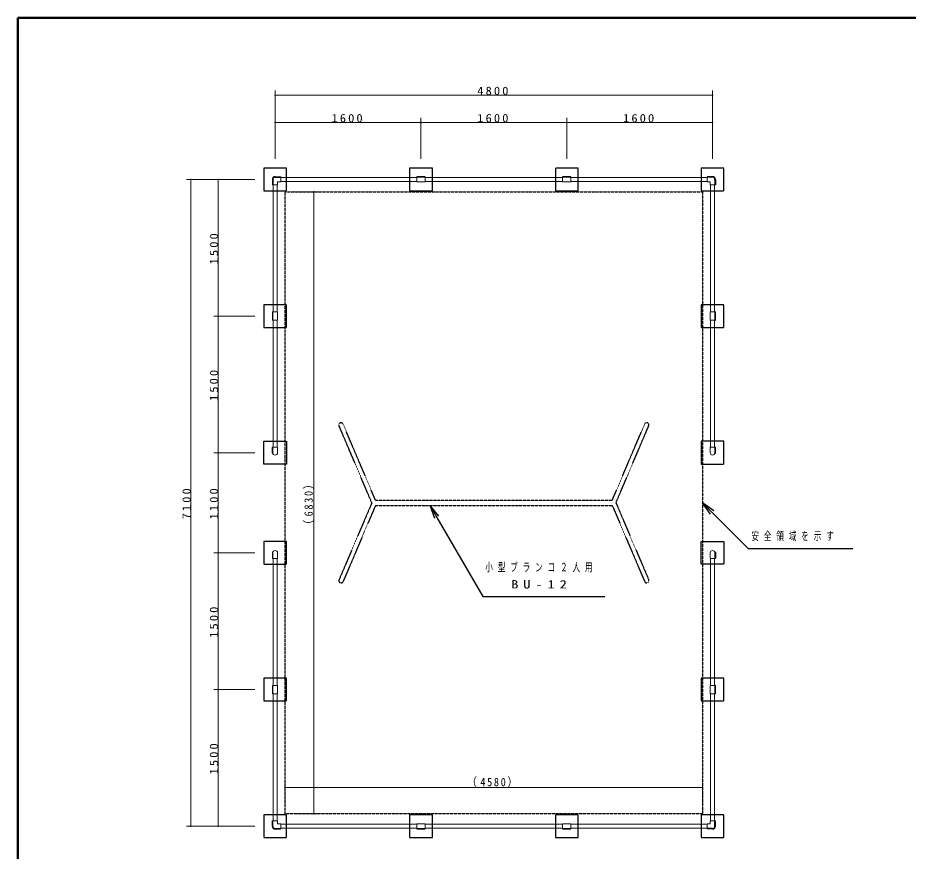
# Model space of a CAD drawing. Units: millimetres at full size. Extents: x -19540 to 0, y -3090 to 13350.
# Drawn here: x -19250 to -9478, y 4200 to 13350 of the extents above; entities that cross this region are included whole.
import ezdxf

# ---------------------------------------------------------------- set-up
doc = ezdxf.new("R2010")
doc.units = ezdxf.units.MM
doc.linetypes.add('USER3', pattern=[8, 3, -1, 1, -1, 1, -1])
doc.linetypes.add('USER4', pattern=[8, 5, -3])
for name, color, linetype, lineweight in [('A3図枠', 7, 'Continuous', 25), ('線', 2, 'Continuous', 25), ('補助', 2, 'Continuous', 13)]:
    doc.layers.add(name, color=color, linetype=linetype, lineweight=lineweight)
doc.styles.add('ＭＳ ゴシック', font='')
doc.styles.get('ＭＳ ゴシック').set_extended_font_data('MS Gothic')

# ---------------------------------------------------------------- blocks, each defined once
blk = doc.blocks.new('dimension_origin')
at = {"color": 0, "linetype": 'Continuous', "lineweight": -2}
blk.add_circle((0, 0), 1.25, dxfattribs=at)

msp = doc.modelspace()

# ---------------------------------------------------------------- linework, layer by layer
at = {"layer": 'A3図枠', "lineweight": 50}
for p, q in [((-19250, 13350), (-19250, 0)), ((0, 13350), (-19250, 13350))]:
    msp.add_line(p, q, dxfattribs=at)
at = {"layer": '線'}
for p, q in [((-16455.5, 11575), (-16455.5, 11517)), ((-16451.5, 11575), (-16451.5, 11515)), ((-16425, 11605.5), (-16367, 11605.5)), ((-16425, 11601.5), (-16365, 11601.5)), ((-14781, 11605.5), (-14869, 11605.5)), ((-13181, 11605.5), (-13269, 11605.5)), ((-11625, 11601.5), (-11685, 11601.5)), ((-11625, 11605.5), (-11683, 11605.5)), ((-11598.5, 11575), (-11598.5, 11515)), ((-11594.5, 11575), (-11594.5, 11517)), ((-16455.5, 10119), (-16455.5, 10031)), ((-11594.5, 10031), (-11594.5, 10119)), ((-16455.5, 8570), (-16455.5, 8633)), ((-11594.5, 8570), (-11594.5, 8633)), ((-16453.5, 8568), (-16450.559, 8568)), ((-11596.5, 8568), (-11599.441, 8568)), ((-16455.5, 7480), (-16455.5, 7417)), ((-16453.5, 7482), (-16450.559, 7482)), ((-11596.5, 7482), (-11599.441, 7482)), ((-11594.5, 7480), (-11594.5, 7417)), ((-16455.5, 6019), (-16455.5, 5931)), ((-11594.5, 5931), (-11594.5, 6019)), ((-16455.5, 4475), (-16455.5, 4533)), ((-16451.5, 4475), (-16451.5, 4535)), ((-11598.5, 4475), (-11598.5, 4535)), ((-11594.5, 4475), (-11594.5, 4533)), ((-16425, 4448.5), (-16365, 4448.5)), ((-16425, 4444.5), (-16367, 4444.5)), ((-14869, 4444.5), (-14781, 4444.5)), ((-13269, 4444.5), (-13181, 4444.5)), ((-11625, 4448.5), (-11685, 4448.5)), ((-11625, 4444.5), (-11683, 4444.5))]:
    msp.add_line(p, q, dxfattribs=at)
at = {"layer": '線', "color": 7, "lineweight": 13}
for p, q in [((-16398.5, 11546.5), (-16398.5, 11517)), ((-16396.5, 11548.5), (-16367, 11548.5)), ((-16365, 11603.5), (-16365, 11550.5)), ((-16365, 11596.35), (-14871, 11596.35)), ((-16365, 11553.65), (-14871, 11553.65)), ((-14871, 11603.5), (-14871, 11550.5)), ((-14781, 11601.5), (-14869, 11601.5)), ((-14781, 11548.5), (-14869, 11548.5)), ((-14779, 11603.5), (-14779, 11550.5)), ((-14779, 11596.35), (-13271, 11596.35)), ((-14779, 11553.65), (-13271, 11553.65)), ((-13271, 11603.5), (-13271, 11550.5)), ((-13181, 11601.5), (-13269, 11601.5)), ((-13181, 11548.5), (-13269, 11548.5)), ((-13179, 11603.5), (-13179, 11550.5)), ((-11685, 11596.35), (-13179, 11596.35)), ((-11685, 11553.65), (-13179, 11553.65)), ((-11685, 11603.5), (-11685, 11550.5)), ((-11653.5, 11548.5), (-11683, 11548.5)), ((-11651.5, 11546.5), (-11651.5, 11517)), ((-16453.5, 11515), (-16400.5, 11515)), ((-16446.35, 10121), (-16446.35, 11515)), ((-16403.65, 10121), (-16403.65, 11515)), ((-11596.5, 11515), (-11649.5, 11515)), ((-11646.35, 10121), (-11646.35, 11515)), ((-11603.65, 10121), (-11603.65, 11515)), ((-16453.5, 10121), (-16400.5, 10121)), ((-16451.5, 10119), (-16451.5, 10031)), ((-16398.5, 10119), (-16398.5, 10031)), ((-11651.5, 10031), (-11651.5, 10119)), ((-11596.5, 10121), (-11649.5, 10121)), ((-11598.5, 10031), (-11598.5, 10119)), ((-16453.5, 10029), (-16400.5, 10029)), ((-16446.35, 8635), (-16446.35, 10029)), ((-16403.65, 8635), (-16403.65, 10029)), ((-11596.5, 10029), (-11649.5, 10029)), ((-11646.35, 8635), (-11646.35, 10029)), ((-11603.65, 8635), (-11603.65, 10029)), ((-16453.5, 8635), (-16400.5, 8635)), ((-16451.5, 8575), (-16451.5, 8635)), ((-16398.5, 8575), (-16398.5, 8633)), ((-11651.5, 8575), (-11651.5, 8633)), ((-11596.5, 8635), (-11649.5, 8635)), ((-11598.5, 8575), (-11598.5, 8635)), ((-16451.5, 7475), (-16451.5, 7415)), ((-16398.5, 7475), (-16398.5, 7417)), ((-11651.5, 7475), (-11651.5, 7417)), ((-11598.5, 7475), (-11598.5, 7415)), ((-16453.5, 7415), (-16400.5, 7415)), ((-16446.35, 7415), (-16446.35, 6021)), ((-16403.65, 7415), (-16403.65, 6021)), ((-11596.5, 7415), (-11649.5, 7415)), ((-11646.35, 7415), (-11646.35, 6021)), ((-11603.65, 7415), (-11603.65, 6021)), ((-16453.5, 6021), (-16400.5, 6021)), ((-16451.5, 6019), (-16451.5, 5931)), ((-16398.5, 6019), (-16398.5, 5931)), ((-11651.5, 5931), (-11651.5, 6019)), ((-11596.5, 6021), (-11649.5, 6021)), ((-11598.5, 5931), (-11598.5, 6019)), ((-16453.5, 5929), (-16400.5, 5929)), ((-16446.35, 5929), (-16446.35, 4535)), ((-16403.65, 5929), (-16403.65, 4535)), ((-11596.5, 5929), (-11649.5, 5929)), ((-11646.35, 5929), (-11646.35, 4535)), ((-11603.65, 5929), (-11603.65, 4535)), ((-16453.5, 4535), (-16400.5, 4535)), ((-16398.5, 4503.5), (-16398.5, 4533)), ((-16396.5, 4501.5), (-16367, 4501.5)), ((-16365, 4446.5), (-16365, 4499.5)), ((-16365, 4496.35), (-14871, 4496.35)), ((-14871, 4446.5), (-14871, 4499.5)), ((-14869, 4501.5), (-14781, 4501.5)), ((-14779, 4446.5), (-14779, 4499.5)), ((-14779, 4496.35), (-13271, 4496.35)), ((-13271, 4446.5), (-13271, 4499.5)), ((-13269, 4501.5), (-13181, 4501.5)), ((-13179, 4446.5), (-13179, 4499.5)), ((-11685, 4496.35), (-13179, 4496.35)), ((-11685, 4446.5), (-11685, 4499.5)), ((-11653.5, 4501.5), (-11683, 4501.5)), ((-11651.5, 4503.5), (-11651.5, 4533)), ((-11596.5, 4535), (-11649.5, 4535)), ((-16365, 4453.65), (-14871, 4453.65)), ((-14869, 4448.5), (-14781, 4448.5)), ((-14779, 4453.65), (-13271, 4453.65)), ((-13269, 4448.5), (-13181, 4448.5)), ((-11685, 4453.65), (-13179, 4453.65))]:
    msp.add_line(p, q, dxfattribs=at)
at = {"layer": '線', "linetype": 'USER3'}
for p, q in [((-15364.687, 8025), (-15724.357, 8870.488)), ((-15324.74, 8055.25), (-15679.635, 8889.512)), ((-12725.26, 8055.25), (-12370.365, 8889.512)), ((-12685.313, 8025), (-12325.643, 8870.488)), ((-15364.687, 8025), (-15724.357, 7179.512)), ((-15324.74, 8055.25), (-12725.26, 8055.25)), ((-12685.313, 8025), (-12325.643, 7179.512)), ((-15324.74, 7994.75), (-15679.635, 7160.488)), ((-15324.74, 7994.75), (-12725.26, 7994.75)), ((-12725.26, 7994.75), (-12370.365, 7160.488))]:
    msp.add_line(p, q, dxfattribs=at)
at = {"layer": '線', "color": 4, "linetype": 'USER4'}
for points in [[(-16550, 11450), (-16300, 11450), (-16300, 11700), (-16550, 11700)], [(-14950, 11450), (-14700, 11450), (-14700, 11700), (-14950, 11700)], [(-13350, 11450), (-13100, 11450), (-13100, 11700), (-13350, 11700)], [(-11750, 11450), (-11500, 11450), (-11500, 11700), (-11750, 11700)], [(-16550, 9950), (-16300, 9950), (-16300, 10200), (-16550, 10200)], [(-11750, 9950), (-11500, 9950), (-11500, 10200), (-11750, 10200)], [(-16550, 8700), (-16300, 8700), (-16300, 8450), (-16550, 8450)], [(-11750, 8450), (-11500, 8450), (-11500, 8700), (-11750, 8700)], [(-16550, 7350), (-16300, 7350), (-16300, 7600), (-16550, 7600)], [(-11750, 7600), (-11500, 7600), (-11500, 7350), (-11750, 7350)], [(-16550, 5850), (-16300, 5850), (-16300, 6100), (-16550, 6100)], [(-11750, 5850), (-11500, 5850), (-11500, 6100), (-11750, 6100)], [(-16550, 4350), (-16300, 4350), (-16300, 4600), (-16550, 4600)], [(-14950, 4350), (-14700, 4350), (-14700, 4600), (-14950, 4600)], [(-13350, 4350), (-13100, 4350), (-13100, 4600), (-13350, 4600)], [(-11750, 4350), (-11500, 4350), (-11500, 4600), (-11750, 4600)]]:
    msp.add_lwpolyline(points, close=True, dxfattribs=at)
at = {"layer": '線', "linetype": 'USER3'}
msp.add_lwpolyline([(-16315, 11440), (-11735, 11440), (-11735, 4610), (-16315, 4610)], close=True, dxfattribs=at)
at = {"layer": '線'}
for centre, radius, start, end in [((-16425, 11575), 30.5, 90, 180), ((-16425, 11575), 26.5, 90, 180), ((-14869, 11603.5), 2, 90, 180), ((-14781, 11603.5), 2, 0, 90), ((-13269, 11603.5), 2, 90, 180), ((-13181, 11603.5), 2, 0, 90), ((-11625, 11575), 30.5, 0, 90), ((-11625, 11575), 26.5, 0, 90), ((-16453.5, 10119), 2, 90, 180), ((-11596.5, 10119), 2, 0, 90), ((-16453.5, 10031), 2, 180, 270), ((-11596.5, 10031), 2, 270, 0), ((-16453.5, 8633), 2, 90, 180), ((-11596.5, 8633), 2, 0, 90), ((-16453.5, 8570), 2, 180, 270), ((-11596.5, 8570), 2, 270, 0), ((-16453.5, 7480), 2, 90, 180), ((-11596.5, 7480), 2, 0, 90), ((-16453.5, 7417), 2, 180, 270), ((-11596.5, 7417), 2, 270, 0), ((-16453.5, 6019), 2, 90, 180), ((-11596.5, 6019), 2, 0, 90), ((-16453.5, 5931), 2, 180, 270), ((-11596.5, 5931), 2, 270, 0), ((-16425, 4475), 30.5, 180, 270), ((-16425, 4475), 26.5, 180, 270), ((-14869, 4446.5), 2, 180, 270), ((-14781, 4446.5), 2, 270, 0), ((-13269, 4446.5), 2, 180, 270), ((-13181, 4446.5), 2, 270, 0), ((-11625, 4475), 30.5, 270, 0), ((-11625, 4475), 26.5, 270, 0)]:
    msp.add_arc(centre, radius, start, end, dxfattribs=at)
at = {"layer": '線', "color": 7, "lineweight": 13}
for centre, radius, start, end in [((-16396.5, 11546.5), 2, 90, 180), ((-16367, 11603.5), 2, 0, 90), ((-16367, 11550.5), 2, 270, 0), ((-14869, 11599.5), 2, 90, 180), ((-14869, 11550.5), 2, 180, 270), ((-14781, 11599.5), 2, 0, 90), ((-14781, 11550.5), 2, 270, 0), ((-13269, 11599.5), 2, 90, 180), ((-13269, 11550.5), 2, 180, 270), ((-13181, 11599.5), 2, 0, 90), ((-13181, 11550.5), 2, 270, 0), ((-11683, 11603.5), 2, 90, 180), ((-11683, 11550.5), 2, 180, 270), ((-11653.5, 11546.5), 2, 0, 90), ((-16453.5, 11517), 2, 180, 270), ((-16400.5, 11517), 2, 270, 0), ((-11649.5, 11517), 2, 180, 270), ((-11596.5, 11517), 2, 270, 0), ((-16449.5, 10119), 2, 90, 180), ((-16400.5, 10119), 2, 0, 90), ((-11649.5, 10119), 2, 90, 180), ((-11600.5, 10119), 2, 0, 90), ((-16449.5, 10031), 2, 180, 270), ((-16400.5, 10031), 2, 270, 0), ((-11649.5, 10031), 2, 180, 270), ((-11600.5, 10031), 2, 270, 0), ((-16400.5, 8633), 2, 0, 90), ((-11649.5, 8633), 2, 90, 180), ((-16425, 8575), 26.5, 180, 0), ((-11625, 8575), 26.5, 180, 0), ((-16425, 7475), 26.5, 0, 180), ((-11625, 7475), 26.5, 0, 180), ((-16400.5, 7417), 2, 270, 0), ((-11649.5, 7417), 2, 180, 270), ((-16449.5, 6019), 2, 90, 180), ((-16400.5, 6019), 2, 0, 90), ((-11649.5, 6019), 2, 90, 180), ((-11600.5, 6019), 2, 0, 90), ((-16449.5, 5931), 2, 180, 270), ((-16400.5, 5931), 2, 270, 0), ((-11649.5, 5931), 2, 180, 270), ((-11600.5, 5931), 2, 270, 0), ((-16453.5, 4533), 2, 90, 180), ((-16400.5, 4533), 2, 0, 90), ((-16396.5, 4503.5), 2, 180, 270), ((-16367, 4499.5), 2, 0, 90), ((-14869, 4499.5), 2, 90, 180), ((-14781, 4499.5), 2, 0, 90), ((-13269, 4499.5), 2, 90, 180), ((-13181, 4499.5), 2, 0, 90), ((-11683, 4499.5), 2, 90, 180), ((-11653.5, 4503.5), 2, 270, 0), ((-11649.5, 4533), 2, 90, 180), ((-11596.5, 4533), 2, 0, 90), ((-16367, 4446.5), 2, 270, 0), ((-14869, 4450.5), 2, 180, 270), ((-14781, 4450.5), 2, 270, 0), ((-13269, 4450.5), 2, 180, 270), ((-13181, 4450.5), 2, 270, 0), ((-11683, 4446.5), 2, 180, 270)]:
    msp.add_arc(centre, radius, start, end, dxfattribs=at)
at = {"layer": '線', "linetype": 'USER3'}
for centre, start, end in [((-15701.996, 8880), 23.04488, 203.04488), ((-12348.004, 8880), 336.95512, 156.95512), ((-15701.996, 7170), 156.95512, 336.95512), ((-12348.004, 7170), 203.04488, 23.04488)]:
    msp.add_arc(centre, 24.3, start, end, dxfattribs=at)
at = {"layer": '補助'}
for p, q in [((-16425, 11800), (-16425, 12550)), ((-11625, 11800), (-11625, 12550)), ((-16425, 12500), (-11625, 12500)), ((-16425, 11800), (-16425, 12250)), ((-14825, 11800), (-14825, 12250)), ((-14825, 11800), (-14825, 12250)), ((-13225, 11800), (-13225, 12250)), ((-13225, 11800), (-13225, 12250)), ((-11625, 11800), (-11625, 12250)), ((-16425, 12200), (-14825, 12200)), ((-14825, 12200), (-13225, 12200)), ((-13225, 12200), (-11625, 12200)), ((-16650, 11575), (-17400, 11575)), ((-17350, 4475), (-17350, 11575)), ((-16650, 11575), (-17100, 11575)), ((-17050, 10075), (-17050, 11575)), ((-16215, 11440), (-15950, 11440)), ((-16000, 11440), (-16000, 4610)), ((-16650, 10075), (-17100, 10075)), ((-16650, 10075), (-17100, 10075)), ((-17050, 8575), (-17050, 10075)), ((-16650, 8575), (-17100, 8575)), ((-16650, 8575), (-17100, 8575)), ((-17050, 7475), (-17050, 8575)), ((-16650, 7475), (-17100, 7475)), ((-16650, 7475), (-17100, 7475)), ((-17050, 5975), (-17050, 7475)), ((-16650, 5975), (-17100, 5975)), ((-16650, 5975), (-17100, 5975)), ((-17050, 4475), (-17050, 5975)), ((-16315, 4700), (-16315, 4950)), ((-16315, 4900), (-11735, 4900)), ((-11735, 4700), (-11735, 4950)), ((-16200, 4610), (-15950, 4610)), ((-16650, 4475), (-17400, 4475)), ((-16650, 4475), (-17100, 4475))]:
    msp.add_line(p, q, dxfattribs=at)
at = {"layer": '補助', "lineweight": 25}
for p, q in [((-11646.612, 7901.256), (-11735, 8025)), ((-11611.256, 7936.612), (-11735, 8025)), ((-11735, 8025), (-11628.934, 7918.934)), ((-14671.651, 7852.346), (-14725, 7994.75)), ((-14628.349, 7877.346), (-14725, 7994.75)), ((-14725, 7994.75), (-14650, 7864.846)), ((-11628.934, 7918.934), (-11235, 7525)), ((-14650, 7864.846), (-14147.65, 6994.75)), ((-11235, 7525), (-11185, 7525)), ((-11185, 7525), (-10086.304, 7525)), ((-14147.65, 6994.75), (-14097.65, 6994.75)), ((-14097.65, 6994.75), (-12806.47, 6994.75))]:
    msp.add_line(p, q, dxfattribs=at)

# ---------------------------------------------------------------- block references
at = {"layer": '補助', "xscale": 3.33, "yscale": 3.33}
for p in [(-16425, 12500), (-16425, 12200), (-14825, 12200), (-13225, 12200), (-16315, 4900)]:
    msp.add_blockref('dimension_origin', p, dxfattribs=at)
for p, rotation in [((-11625, 12500), 180), ((-14825, 12200), 180), ((-13225, 12200), 180), ((-11625, 12200), 180), ((-17350, 11575), 270), ((-17050, 11575), 270), ((-16000, 11440), 270), ((-17050, 10075), 90), ((-17050, 10075), 270), ((-17050, 8575), 90), ((-17050, 8575), 270), ((-17050, 7475), 90), ((-17050, 7475), 270), ((-17050, 5975), 90), ((-17050, 5975), 270), ((-11735, 4900), 180), ((-16000, 4610), 90), ((-17350, 4475), 90), ((-17050, 4475), 90)]:
    msp.add_blockref('dimension_origin', p, dxfattribs=dict(at, rotation=rotation))

# ---------------------------------------------------------------- texts
at = {"layer": '補助', "char_height": 91.64, "style": 'ＭＳ ゴシック'}
for s, insert, attachment_point in [('\\T1.33;\\W1.1;4800', (-14025, 12501), 8), ('\\T1.33;\\W1.1;1600', (-15625, 12201), 8), ('\\T1.33;\\W1.1;1600', (-14025, 12201), 8), ('\\T1.33;\\W1.1;1600', (-12425, 12201), 8), ('\\T1.64;\\W0.65;安全領域を示す', (-11198.75, 7706.25), 1), ('\\T1.64;\\W0.65;小型ブランコ２人用', (-13503.9, 7363.5), 2), ('\\T1.64;\\W1.3;BU-12', (-13503.9, 7176), 2), ('\\T1.33;\\W0.9;（4580）', (-14025, 4901), 8)]:
    msp.add_mtext(s, dxfattribs=dict(at, insert=insert, attachment_point=attachment_point))
at = {"layer": '補助', "char_height": 91.64, "attachment_point": 8, "rotation": 90, "style": 'ＭＳ ゴシック'}
for s, insert in [('\\T1.33;\\W1.1;1500', (-17051, 10825)), ('\\T1.33;\\W1.1;1500', (-17051, 9325)), ('\\T1.33;\\W0.9;（6830）', (-16001, 8025)), ('\\T1.33;\\W1.1;7100', (-17351, 8025)), ('\\T1.33;\\W1.1;1100', (-17051, 8025)), ('\\T1.33;\\W1.1;1500', (-17051, 6725)), ('\\T1.33;\\W1.1;1500', (-17051, 5225))]:
    msp.add_mtext(s, dxfattribs=dict(at, insert=insert))

doc.saveas('drawing.dxf')
